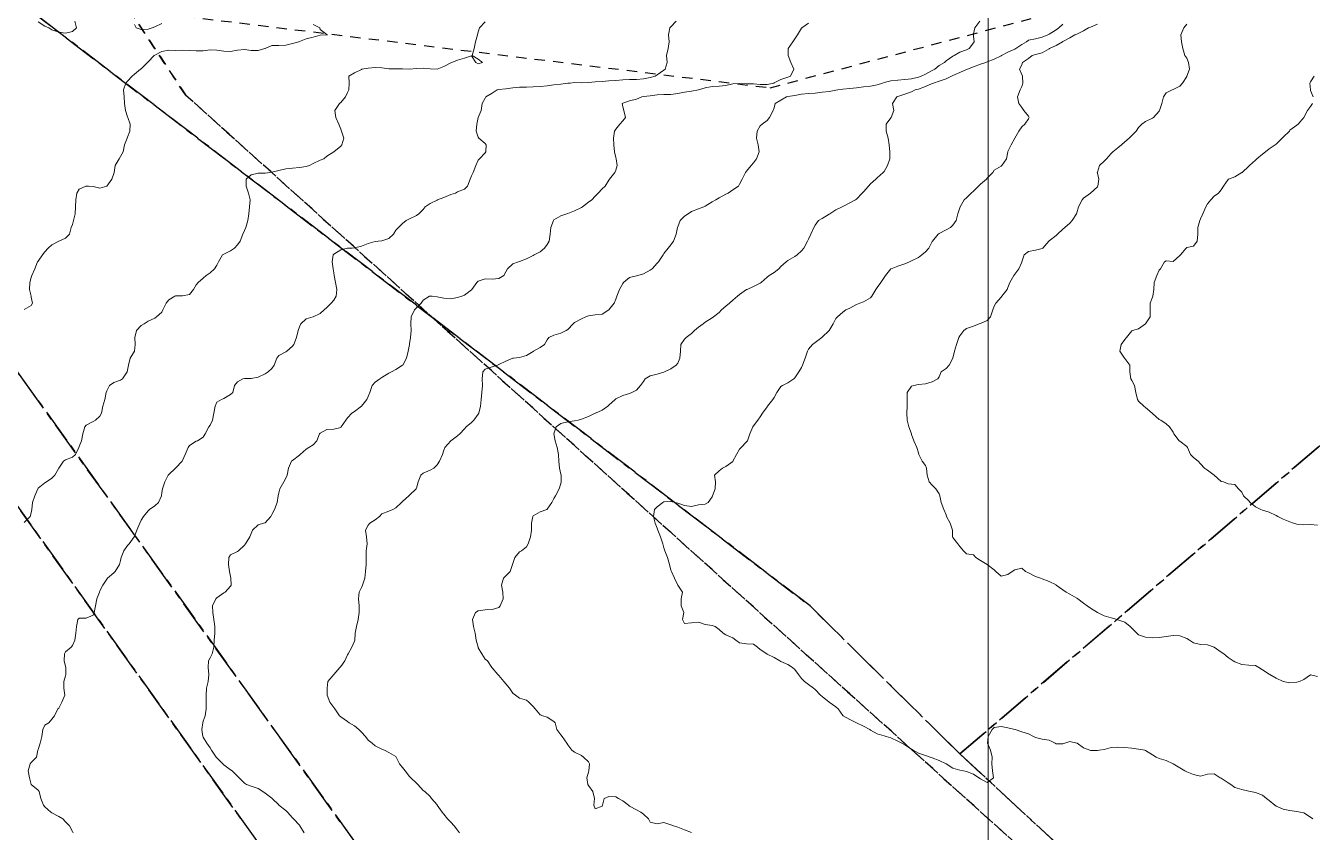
# Model space of a CAD drawing. Header units: centimetres. Extents: x 0 to 642158, y -847 to 649707.
# Drawn here: x 616996.9 to 617090.4, y 620100.8 to 620159.4 of the extents above; entities that cross this region are included whole.
import ezdxf

# ---------------------------------------------------------------- set-up
doc = ezdxf.new("R2010")
doc.units = ezdxf.units.CM
doc.header["$MEASUREMENT"] = 0
doc.linetypes.add('CENTERX2', pattern=[4, 2.5, -0.5, 0.5, -0.5])
doc.linetypes.add('JIS_02_0.7', pattern=[1.35, 0.75, -0.6])
for name, color, linetype, lineweight in [('MEV_grille', 254, 'Continuous', 9), ('WAL_parcellaire agricole', 7, 'JIS_02_0.7', 25), ('WAL_topographie 0.5', 253, 'Continuous', 20)]:
    doc.layers.add(name, color=color, linetype=linetype, lineweight=lineweight)
doc.layers.add('SPW_parcellaire cadastral', color=7, linetype='CENTERX2', lineweight=25, true_color=0xff0542)

# ---------------------------------------------------------------- blocks, each defined once
blk = doc.blocks.new('*U112')
at = {"layer": 'MEV_grille', "transparency": 33554687}
blk.add_lwpolyline([(0, 1825.476), (0, -1825.476)], dxfattribs=at)
blk = doc.blocks.new('*U113')
at = {"layer": 'MEV_grille', "color": 0, "linetype": 'ByBlock', "lineweight": -2, "transparency": 16777216}
blk.add_blockref('*U112', (1700, 0), dxfattribs=at)

msp = doc.modelspace()

# ---------------------------------------------------------------- linework, layer by layer
at = {"layer": 'SPW_parcellaire cadastral'}
for points in [[(617146.257, 620375.609), (617171.917, 620342.183), (617234.747, 620260.301), (617106.707, 620158.882), (617115.103, 620149.589), (617064.759, 620106.478), (617053.863, 620117.239), (616968.009, 620182.814), (616937.386, 620218.037), (616956.282, 620268.99), (616938.408, 620293.768), (616934.252, 620317.224), (616964.517, 620340.941), (617015.701, 620270.757), (617035.118, 620286.317), (617053.068, 620300.715), (617070.714, 620314.879), (617111.129, 620347.351), (617146.257, 620375.609)], [(617064.759, 620106.478), (617136.737, 620039.849), (617121.465, 620033.179), (617084.443, 620011.372), (616963.37, 620180.072), (616968.009, 620182.814), (617053.863, 620117.239), (617064.759, 620106.478)], [(617079.454, 620008.282), (616958.502, 620177.199), (616963.37, 620180.072), (617084.443, 620011.372), (617079.454, 620008.282)], [(617079.454, 620008.282), (617057.704, 619995.025), (617037.024, 619981.817), (616913.726, 620151.806), (616958.502, 620177.199), (617079.454, 620008.282)], [(617064.759, 620106.478), (617115.103, 620149.589), (617131.107, 620131.905), (617146.07, 620115.396), (617189.955, 620066.609), (617194.818, 620061.124), (617160.321, 620049.778), (617136.737, 620039.849), (617064.759, 620106.478)]]:
    msp.add_lwpolyline(points, dxfattribs=at)
at = {"layer": 'WAL_parcellaire agricole'}
for points in [[(617260.3, 620061.096), (617237.514, 620062.544), (617224.564, 620063.473), (617209.3, 620064.59), (617202.134, 620064.09), (617191.968, 620060.755), (617187.968, 620060.921), (617172.676, 620054.387), (617135.971, 620039.415), (617008.458, 620154.4), (617004.365, 620160.596), (617050.958, 620154.904), (617075.457, 620161.407)], [(617004.365, 620160.596), (617008.458, 620154.4), (617135.971, 620039.415), (617097.973, 620020.411), (617076.475, 620008.409), (617057.809, 619999.407), (617044.144, 619991.405), (617027.645, 619979.57), (617009.147, 619966.735), (616986.816, 619950.066), (616958.152, 619932.729), (616872.99, 619891.386), (616829.993, 619869.882)]]:
    msp.add_lwpolyline(points, dxfattribs=at)
at = {"layer": 'WAL_topographie 0.5'}
for points in [[(617030.25, 620159.699), (617029.85, 620159.25), (617029.75, 620158.975), (617029.685, 620158.75), (617029.557, 620158.25), (617029.453, 620157.75), (617029.303, 620157.25), (617029.75, 620156.984), (617030.05, 620156.75), (617029.75, 620156.654), (617029.58, 620156.75), (617029.25, 620157.218), (617028.75, 620157.067), (617028.25, 620156.918), (617027.821, 620156.75), (617027.75, 620156.724), (617027.25, 620156.453), (617026.75, 620156.255), (617026.25, 620156.274), (617025.75, 620156.334), (617025.25, 620156.303), (617024.75, 620156.252), (617024.25, 620156.269), (617023.75, 620156.274), (617023.25, 620156.289), (617022.75, 620156.345), (617022.25, 620156.371), (617021.75, 620156.325), (617021.282, 620156.25), (617021.25, 620156.237), (617020.75, 620156), (617020.348, 620155.75), (617020.358, 620155.25), (617020.333, 620154.75), (617020.25, 620154.555), (617020.101, 620154.25), (617019.75, 620153.844), (617019.667, 620153.75), (617019.326, 620153.25), (617019.403, 620152.75), (617019.604, 620152.25), (617019.75, 620151.897), (617019.818, 620151.75), (617019.972, 620151.25), (617019.836, 620150.75), (617019.75, 620150.65), (617019.25, 620150.25), (617019.25, 620150.25), (617018.75, 620149.923), (617018.525, 620149.75), (617018.25, 620149.635), (617017.75, 620149.393), (617017.47, 620149.25), (617017.25, 620149.177), (617016.75, 620149.1), (617016.25, 620149.05), (617015.75, 620149), (617015.25, 620148.902), (617014.75, 620148.769), (617014.6, 620148.75), (617014.25, 620148.696), (617013.75, 620148.702), (617013.25, 620148.58), (617012.875, 620148.25), (617012.873, 620147.75), (617013.036, 620147.25), (617013.162, 620146.75), (617013.122, 620146.25), (617013.083, 620145.75), (617012.995, 620145.25), (617012.843, 620144.75), (617012.75, 620144.539), (617012.64, 620144.25), (617012.44, 620143.75), (617012.25, 620143.486), (617012.038, 620143.25), (617011.75, 620143.055), (617011.25, 620142.806), (617011.162, 620142.75), (617010.856, 620142.25), (617010.75, 620142.012), (617010.583, 620141.75), (617010.25, 620141.453), (617009.982, 620141.25), (617009.75, 620141.064), (617009.383, 620140.75), (617009.25, 620140.576), (617009.047, 620140.25), (617008.75, 620139.883), (617008.25, 620139.779), (617007.75, 620139.768), (617007.7, 620139.75), (617007.25, 620139.477), (617007.058, 620139.25), (617006.826, 620138.75), (617006.75, 620138.604), (617006.364, 620138.25), (617006.25, 620138.167), (617005.75, 620137.944), (617005.47, 620137.75), (617005.25, 620137.619), (617004.913, 620137.25), (617004.776, 620136.75), (617004.818, 620136.25), (617004.75, 620135.75), (617004.75, 620135.75), (617004.457, 620135.25), (617004.329, 620134.75), (617004.25, 620134.386), (617004.222, 620134.25), (617003.885, 620133.75), (617003.75, 620133.659), (617003.25, 620133.481), (617002.944, 620133.25), (617002.75, 620132.87), (617002.71, 620132.75), (617002.594, 620132.25), (617002.468, 620131.75), (617002.37, 620131.25), (617002.25, 620131.033), (617001.923, 620130.75), (617001.75, 620130.654), (617001.25, 620130.375), (617001.144, 620130.25), (617001.01, 620129.75), (617000.899, 620129.25), (617000.75, 620128.838), (617000.717, 620128.75), (617000.461, 620128.25), (617000.25, 620128.043), (616999.75, 620127.854), (616999.599, 620127.75), (616999.25, 620127.25), (616999.25, 620127.25), (616998.971, 620126.75), (616998.75, 620126.516), (616998.364, 620126.25), (616998.25, 620126.176), (616997.75, 620125.795), (616997.724, 620125.75), (616997.508, 620125.25), (616997.353, 620124.75), (616997.3, 620124.25), (616997.25, 620124.017), (616997.167, 620123.75), (616996.75, 620123.296)], [(617017.75, 620159.507), (617018.236, 620159.25), (617018.25, 620159.15), (617018.75, 620158.767), (617018.783, 620158.75), (617018.75, 620158.744), (617018.25, 620158.727), (617017.75, 620158.578), (617017.25, 620158.451), (617016.75, 620158.275), (617016.705, 620158.25), (617016.25, 620158.126), (617015.75, 620158.007), (617015.25, 620157.976), (617014.75, 620157.973), (617014.25, 620157.763), (617014.225, 620157.75), (617013.75, 620157.616), (617013.25, 620157.614), (617012.75, 620157.681), (617012.25, 620157.634), (617011.75, 620157.55), (617011.25, 620157.559), (617010.75, 620157.629), (617010.25, 620157.65), (617009.75, 620157.599), (617009.25, 620157.584), (617008.75, 620157.624), (617008.25, 620157.64), (617007.75, 620157.623), (617007.25, 620157.626), (617006.75, 620157.55), (617006.25, 620157.284), (617006.184, 620157.25), (617005.75, 620156.785), (617005.71, 620156.75), (617005.25, 620156.29), (617005.196, 620156.25), (617004.75, 620155.883), (617004.596, 620155.75), (617004.25, 620155.385), (617004.131, 620155.25), (617003.97, 620154.75), (617004.009, 620154.25), (617004.042, 620153.75), (617004.106, 620153.25), (617004.25, 620152.781), (617004.265, 620152.75), (617004.455, 620152.25), (617004.427, 620151.75), (617004.25, 620151.303), (617004.223, 620151.25), (617004.039, 620150.75), (617003.934, 620150.25), (617003.75, 620149.9), (617003.656, 620149.75), (617003.35, 620149.25), (617003.274, 620148.75), (617003.25, 620148.673), (617003.109, 620148.25), (617002.75, 620147.75), (617002.75, 620147.75), (617002.25, 620147.594), (617001.75, 620147.729), (617001.417, 620147.75), (617001.25, 620147.76), (617001.217, 620147.75), (617000.75, 620147.524), (617000.573, 620147.25), (617000.492, 620146.75), (617000.478, 620146.25), (617000.448, 620145.75), (617000.333, 620145.25), (617000.25, 620144.964), (617000.167, 620144.75), (617000.026, 620144.25), (616999.75, 620143.964), (616999.25, 620143.75), (616999.25, 620143.75), (616998.75, 620143.487), (616998.479, 620143.25), (616998.25, 620142.983), (616998.066, 620142.75), (616997.75, 620142.306), (616997.712, 620142.25), (616997.523, 620141.75), (616997.311, 620141.25), (616997.25, 620141.117), (616997.161, 620140.75), (616997.14, 620140.25), (616997.24, 620139.75), (616997.25, 620139.694), (616997.337, 620139.25), (616997.25, 620139.068), (616996.75, 620138.788)], [(617044.137, 620159.75), (617043.75, 620159.325), (617043.674, 620159.25), (617043.578, 620158.75), (617043.627, 620158.25), (617043.553, 620157.75), (617043.443, 620157.25), (617043.48, 620156.75), (617043.34, 620156.25), (617043.25, 620156.182), (617042.75, 620155.841), (617042.607, 620155.75), (617042.25, 620155.646), (617041.75, 620155.542), (617041.25, 620155.493), (617040.75, 620155.503), (617040.25, 620155.49), (617039.75, 620155.444), (617039.25, 620155.406), (617038.75, 620155.366), (617038.25, 620155.331), (617037.75, 620155.291), (617037.25, 620155.272), (617036.75, 620155.278), (617036.425, 620155.25), (617036.25, 620155.237), (617035.75, 620155.167), (617035.25, 620155.114), (617034.75, 620155.047), (617034.25, 620154.996), (617033.75, 620154.973), (617033.25, 620154.951), (617032.75, 620154.953), (617032.25, 620154.911), (617031.75, 620154.832), (617031.25, 620154.773), (617031.122, 620154.75), (617030.75, 620154.521), (617030.298, 620154.25), (617030.25, 620154.139), (617030.044, 620153.75), (617029.963, 620153.25), (617029.75, 620152.75), (617029.75, 620152.75), (617029.635, 620152.25), (617029.601, 620151.75), (617029.75, 620151.303), (617029.792, 620151.25), (617030.25, 620150.857), (617030.32, 620150.75), (617030.299, 620150.25), (617030.25, 620150.173), (617029.827, 620149.75), (617029.75, 620149.645), (617029.563, 620149.25), (617029.368, 620148.75), (617029.25, 620148.5), (617029.155, 620148.25), (617028.962, 620147.75), (617028.75, 620147.526), (617028.25, 620147.333), (617028.083, 620147.25), (617027.75, 620147.146), (617027.25, 620146.917), (617026.797, 620146.75), (617026.75, 620146.729), (617026.25, 620146.489), (617025.894, 620146.25), (617025.75, 620146.064), (617025.426, 620145.75), (617025.25, 620145.625), (617024.75, 620145.367), (617024.5, 620145.25), (617024.25, 620145.03), (617023.958, 620144.75), (617023.75, 620144.55), (617023.587, 620144.25), (617023.25, 620143.94), (617022.75, 620143.786), (617022.472, 620143.75), (617022.25, 620143.719), (617021.75, 620143.58), (617021.25, 620143.38), (617020.75, 620143.259), (617020.583, 620143.25), (617020.25, 620143.236), (617019.75, 620143.114), (617019.25, 620142.801), (617019.208, 620142.75), (617019.138, 620142.25), (617019.213, 620141.75), (617019.25, 620141.45), (617019.279, 620141.25), (617019.369, 620140.75), (617019.471, 620140.25), (617019.422, 620139.75), (617019.25, 620139.475), (617019.063, 620139.25), (617018.75, 620138.938), (617018.545, 620138.75), (617018.25, 620138.485), (617017.75, 620138.25), (617017.75, 620138.25), (617017.25, 620138.098), (617016.844, 620137.75), (617016.75, 620137.536), (617016.652, 620137.25), (617016.544, 620136.75), (617016.346, 620136.25), (617016.25, 620136.125), (617015.828, 620135.75), (617015.75, 620135.709), (617015.25, 620135.43), (617015.1, 620135.25), (617014.912, 620134.75), (617014.75, 620134.505), (617014.483, 620134.25), (617014.25, 620134.106), (617013.75, 620133.871), (617013.25, 620133.78), (617012.75, 620133.779), (617012.645, 620133.75), (617012.25, 620133.536), (617012.042, 620133.25), (617011.912, 620132.75), (617011.75, 620132.595), (617011.25, 620132.314), (617011.091, 620132.25), (617010.75, 620132.042), (617010.615, 620131.75), (617010.525, 620131.25), (617010.42, 620130.75), (617010.25, 620130.375), (617010.173, 620130.25), (617009.897, 620129.75), (617009.75, 620129.5), (617009.333, 620129.25), (617009.25, 620129.219), (617008.75, 620128.9), (617008.653, 620128.75), (617008.437, 620128.25), (617008.25, 620127.806), (617008.217, 620127.75), (617007.75, 620127.262), (617007.736, 620127.25), (617007.25, 620126.8), (617007.212, 620126.75), (617006.966, 620126.25), (617006.798, 620125.75), (617006.75, 620125.472), (617006.718, 620125.25), (617006.505, 620124.75), (617006.25, 620124.51), (617005.841, 620124.25), (617005.75, 620124.153), (617005.421, 620123.75), (617005.25, 620123.467), (617005.148, 620123.25), (617004.925, 620122.75), (617004.75, 620122.273), (617004.74, 620122.25), (617004.362, 620121.75), (617004.25, 620121.628), (617003.986, 620121.25), (617003.803, 620120.75), (617003.75, 620120.55), (617003.662, 620120.25), (617003.357, 620119.75), (617003.25, 620119.632), (617002.811, 620119.25), (617002.75, 620119.179), (617002.457, 620118.75), (617002.25, 620118.325), (617002.22, 620118.25), (617002.026, 620117.75), (617001.923, 620117.25), (617001.833, 620116.75), (617001.75, 620116.563), (617001.25, 620116.35), (617000.75, 620116.35), (617000.653, 620116.25), (617000.546, 620115.75), (617000.504, 620115.25), (617000.422, 620114.75), (617000.25, 620114.35), (617000.161, 620114.25), (616999.75, 620113.901), (616999.664, 620113.75), (616999.658, 620113.25), (616999.75, 620112.827), (616999.771, 620112.75), (616999.773, 620112.25), (616999.75, 620112.159), (616999.632, 620111.75), (616999.634, 620111.25), (616999.706, 620110.75), (616999.488, 620110.25), (616999.25, 620109.796), (616999.179, 620109.75), (616998.95, 620109.25), (616998.75, 620109), (616998.527, 620108.75), (616998.25, 620108.572), (616998.089, 620108.25), (616998.023, 620107.75), (616997.911, 620107.25), (616997.75, 620106.796), (616997.725, 620106.75), (616997.65, 620106.25), (616997.25, 620105.85), (616997.182, 620105.75), (616997.044, 620105.25), (616997.139, 620104.75), (616997.25, 620104.25), (616997.25, 620104.25), (616997.75, 620103.843), (616997.826, 620103.75), (616997.96, 620103.25), (616998.141, 620102.75), (616998.25, 620102.629), (616998.69, 620102.25), (616998.75, 620102.208), (616999.25, 620101.934), (616999.542, 620101.75), (616999.75, 620101.542), (617000.042, 620101.25), (617000.25, 620100.833), (617000.303, 620100.75)], [(617000.424, 620159.75), (617000.548, 620159.25), (617000.25, 620158.996), (616999.75, 620158.868), (616999.25, 620158.95), (616998.75, 620159.125), (616998.523, 620159.25), (616998.25, 620159.389), (616997.75, 620159.691)], [(617006.041, 620159.25), (617005.75, 620159.171), (617005.25, 620159.136), (617004.877, 620159.25), (617004.75, 620159.5)], [(617006.75, 620159.578), (617006.25, 620159.328), (617006.041, 620159.25)], [(617053.75, 620159.602), (617053.271, 620159.25), (617053.25, 620159.225), (617052.962, 620158.75), (617052.75, 620158.47), (617052.607, 620158.25), (617052.284, 620157.75), (617052.266, 620157.25), (617052.464, 620156.75), (617052.687, 620156.25), (617052.451, 620155.75), (617052.25, 620155.685), (617051.75, 620155.516), (617051.25, 620155.259), (617051.229, 620155.25), (617050.75, 620155.14), (617050.25, 620155.15), (617049.75, 620155.187), (617049.25, 620155.202), (617048.75, 620155.225), (617048.25, 620155.187), (617047.75, 620155.08), (617047.25, 620155.011), (617046.75, 620154.998), (617046.25, 620154.905), (617045.755, 620154.75), (617045.75, 620154.748), (617045.25, 620154.66), (617044.75, 620154.59), (617044.25, 620154.484), (617043.75, 620154.424), (617043.25, 620154.423), (617042.75, 620154.392), (617042.25, 620154.324), (617041.75, 620154.264), (617041.647, 620154.25), (617041.25, 620154.075), (617040.75, 620153.962), (617040.25, 620153.775), (617040.214, 620153.75), (617040.25, 620153.528), (617040.328, 620153.25), (617040.444, 620152.75), (617040.25, 620152.493), (617040.036, 620152.25), (617039.75, 620151.886), (617039.66, 620151.75), (617039.571, 620151.25), (617039.598, 620150.75), (617039.65, 620150.25), (617039.75, 620149.827), (617039.772, 620149.75), (617039.848, 620149.25), (617039.75, 620148.906), (617039.686, 620148.75), (617039.298, 620148.25), (617039.25, 620148.182), (617038.97, 620147.75), (617038.75, 620147.547), (617038.461, 620147.25), (617038.25, 620147.015), (617038, 620146.75), (617037.75, 620146.583), (617037.321, 620146.25), (617037.25, 620146.209), (617036.75, 620145.956), (617036.25, 620145.768), (617036.185, 620145.75), (617035.75, 620145.591), (617035.25, 620145.295), (617035.209, 620145.25), (617035.021, 620144.75), (617034.973, 620144.25), (617034.896, 620143.75), (617034.75, 620143.507), (617034.57, 620143.25), (617034.25, 620142.988), (617033.811, 620142.75), (617033.75, 620142.721), (617033.25, 620142.477), (617032.75, 620142.272), (617032.667, 620142.25), (617032.25, 620142.103), (617031.875, 620141.75), (617031.75, 620141.519), (617031.601, 620141.25), (617031.25, 620141.038), (617030.75, 620140.988), (617030.25, 620141.017), (617029.75, 620140.854), (617029.652, 620140.75), (617029.281, 620140.25), (617029.25, 620140.214), (617028.75, 620139.821), (617028.554, 620139.75), (617028.25, 620139.661), (617027.75, 620139.564), (617027.25, 620139.604), (617026.75, 620139.717), (617026.393, 620139.75), (617026.25, 620139.761), (617026.208, 620139.75), (617025.75, 620139.453), (617025.6, 620139.25), (617025.25, 620138.9), (617025.121, 620138.75), (617024.868, 620138.25), (617024.842, 620137.75), (617024.877, 620137.25), (617024.827, 620136.75), (617024.75, 620136.292), (617024.742, 620136.25), (617024.665, 620135.75), (617024.53, 620135.25), (617024.261, 620134.75), (617024.25, 620134.74), (617023.75, 620134.417), (617023.433, 620134.25), (617023.25, 620134.158), (617022.75, 620133.846), (617022.593, 620133.75), (617022.25, 620133.505), (617022.048, 620133.25), (617021.873, 620132.75), (617021.75, 620132.467), (617021.653, 620132.25), (617021.25, 620131.75), (617021.25, 620131.75), (617020.75, 620131.377), (617020.568, 620131.25), (617020.25, 620130.909), (617020.13, 620130.75), (617019.791, 620130.25), (617019.75, 620130.215), (617019.25, 620130.077), (617018.75, 620130.067), (617018.25, 620129.794), (617018.219, 620129.75), (617018.016, 620129.25), (617017.75, 620128.952), (617017.439, 620128.75), (617017.25, 620128.631), (617016.8, 620128.25), (617016.75, 620128.205), (617016.25, 620127.815), (617016.179, 620127.75), (617015.947, 620127.25), (617015.857, 620126.75), (617015.75, 620126.518), (617015.606, 620126.25), (617015.328, 620125.75), (617015.25, 620125.464), (617015.198, 620125.25), (617015.123, 620124.75), (617014.948, 620124.25), (617014.75, 620123.891), (617014.663, 620123.75), (617014.25, 620123.283), (617014.15, 620123.25), (617013.75, 620123.132), (617013.344, 620122.75), (617013.25, 620122.513), (617013.152, 620122.25), (617012.819, 620121.75), (617012.75, 620121.658), (617012.331, 620121.25), (617012.25, 620121.195), (617011.75, 620120.944), (617011.616, 620120.75), (617011.583, 620120.25), (617011.665, 620119.75), (617011.75, 620119.375), (617011.774, 620119.25), (617011.778, 620118.75), (617011.75, 620118.685), (617011.35, 620118.25), (617011.25, 620118.181), (617010.75, 620117.824), (617010.681, 620117.75), (617010.432, 620117.25), (617010.45, 620116.75), (617010.537, 620116.25), (617010.597, 620115.75), (617010.597, 620115.25), (617010.554, 620114.75), (617010.517, 620114.25), (617010.397, 620113.75), (617010.25, 620113.472), (617010.142, 620113.25), (617010.106, 620112.75), (617010.161, 620112.25), (617010.113, 620111.75), (617010.007, 620111.25), (617009.969, 620110.75), (617009.974, 620110.25), (617009.982, 620109.75), (617009.896, 620109.25), (617009.75, 620108.861), (617009.718, 620108.75), (617009.667, 620108.25), (617009.722, 620107.75), (617009.75, 620107.694), (617010.008, 620107.25), (617010.25, 620106.924), (617010.358, 620106.75), (617010.689, 620106.25), (617010.75, 620106.186), (617011.175, 620105.75), (617011.25, 620105.682), (617011.75, 620105.328), (617011.85, 620105.25), (617012.25, 620104.865), (617012.361, 620104.75), (617012.75, 620104.346), (617012.906, 620104.25), (617013.25, 620104.125), (617013.75, 620103.974), (617014.09, 620103.75), (617014.25, 620103.621), (617014.75, 620103.266), (617014.77, 620103.25), (617015.25, 620102.77), (617015.265, 620102.75), (617015.75, 620102.369), (617015.882, 620102.25), (617016.25, 620101.826), (617016.319, 620101.75), (617016.75, 620101.294), (617016.791, 620101.25), (617017.102, 620100.75)], [(617066.203, 620159.75), (617065.835, 620159.25), (617065.75, 620158.813), (617065.739, 620158.75), (617065.75, 620158.667), (617065.787, 620158.25), (617065.75, 620158.177), (617065.422, 620157.75), (617065.25, 620157.67), (617064.75, 620157.483), (617064.332, 620157.25), (617064.25, 620157.206), (617063.75, 620156.851), (617063.641, 620156.75), (617063.25, 620156.526), (617062.925, 620156.25), (617062.75, 620156.162), (617062.25, 620155.903), (617061.943, 620155.75), (617061.75, 620155.682), (617061.25, 620155.561), (617060.75, 620155.508), (617060.25, 620155.463), (617059.75, 620155.41), (617059.25, 620155.298), (617059.142, 620155.25), (617058.75, 620155.119), (617058.25, 620155.022), (617057.75, 620154.978), (617057.25, 620154.907), (617056.75, 620154.845), (617056.25, 620154.804), (617055.886, 620154.75), (617055.75, 620154.727), (617055.25, 620154.639), (617054.75, 620154.573), (617054.25, 620154.519), (617053.75, 620154.487), (617053.25, 620154.436), (617052.75, 620154.351), (617052.25, 620154.266), (617052.159, 620154.25), (617051.75, 620154.013), (617051.342, 620153.75), (617051.25, 620153.45), (617051.179, 620153.25), (617050.929, 620152.75), (617050.75, 620152.536), (617050.38, 620152.25), (617050.25, 620152.133), (617050.029, 620151.75), (617049.967, 620151.25), (617050.087, 620150.75), (617050.161, 620150.25), (617049.972, 620149.75), (617049.75, 620149.437), (617049.592, 620149.25), (617049.25, 620148.831), (617049.184, 620148.75), (617048.938, 620148.25), (617048.75, 620147.897), (617048.667, 620147.75), (617048.25, 620147.484), (617047.917, 620147.25), (617047.75, 620147.168), (617047.25, 620146.894), (617047.006, 620146.75), (617046.75, 620146.613), (617046.25, 620146.294), (617046.135, 620146.25), (617045.75, 620146.094), (617045.25, 620145.898), (617045.011, 620145.75), (617044.75, 620145.561), (617044.428, 620145.25), (617044.25, 620144.794), (617044.23, 620144.75), (617044.146, 620144.25), (617043.948, 620143.75), (617043.75, 620143.476), (617043.556, 620143.25), (617043.25, 620142.857), (617043.193, 620142.75), (617042.846, 620142.25), (617042.75, 620142.162), (617042.382, 620141.75), (617042.25, 620141.641), (617041.75, 620141.38), (617041.341, 620141.25), (617041.25, 620141.223), (617040.75, 620141.101), (617040.309, 620140.75), (617040.25, 620140.676), (617040.017, 620140.25), (617039.83, 620139.75), (617039.75, 620139.533), (617039.617, 620139.25), (617039.25, 620138.77), (617039.228, 620138.75), (617038.75, 620138.443), (617038.25, 620138.401), (617037.75, 620138.318), (617037.568, 620138.25), (617037.25, 620138.096), (617036.75, 620137.842), (617036.64, 620137.75), (617036.25, 620137.329), (617036.146, 620137.25), (617035.75, 620137.07), (617035.25, 620136.93), (617034.879, 620136.75), (617034.75, 620136.576), (617034.553, 620136.25), (617034.25, 620136.033), (617033.766, 620135.75), (617033.75, 620135.742), (617033.25, 620135.434), (617032.75, 620135.294), (617032.321, 620135.25), (617032.25, 620135.242), (617031.75, 620135.033), (617031.25, 620134.784), (617031.157, 620134.75), (617030.75, 620134.611), (617030.25, 620134.452), (617030.078, 620134.25), (617030.029, 620133.75), (617030.05, 620133.25), (617030.014, 620132.75), (617029.963, 620132.25), (617029.922, 620131.75), (617029.789, 620131.25), (617029.75, 620131.178), (617029.431, 620130.75), (617029.25, 620130.573), (617028.863, 620130.25), (617028.75, 620130.121), (617028.417, 620129.75), (617028.25, 620129.599), (617027.75, 620129.25), (617027.75, 620129.25), (617027.32, 620128.75), (617027.25, 620128.562), (617027.15, 620128.25), (617026.93, 620127.75), (617026.75, 620127.5), (617026.513, 620127.25), (617026.25, 620127.099), (617025.75, 620126.894), (617025.577, 620126.75), (617025.373, 620126.25), (617025.25, 620125.806), (617025.228, 620125.75), (617024.75, 620125.301), (617024.694, 620125.25), (617024.25, 620124.833), (617024.172, 620124.75), (617023.75, 620124.359), (617023.528, 620124.25), (617023.25, 620124.135), (617022.75, 620123.928), (617022.58, 620123.75), (617022.25, 620123.492), (617021.858, 620123.25), (617021.75, 620123.117), (617021.56, 620122.75), (617021.631, 620122.25), (617021.68, 620121.75), (617021.606, 620121.25), (617021.599, 620120.75), (617021.599, 620120.25), (617021.559, 620119.75), (617021.5, 620119.25), (617021.333, 620118.75), (617021.25, 620118.573), (617021.088, 620118.25), (617021.054, 620117.75), (617021.093, 620117.25), (617021.086, 620116.75), (617021.008, 620116.25), (617020.892, 620115.75), (617020.811, 620115.25), (617020.778, 620114.75), (617020.75, 620114.667), (617020.571, 620114.25), (617020.282, 620113.75), (617020.25, 620113.691), (617020.058, 620113.25), (617019.75, 620112.836), (617019.68, 620112.75), (617019.25, 620112.25), (617019.25, 620112.25), (617018.821, 620111.75), (617018.761, 620111.25), (617018.769, 620110.75), (617018.959, 620110.25), (617019.25, 620109.85), (617019.327, 620109.75), (617019.662, 620109.25), (617019.75, 620109.165), (617020.25, 620108.843), (617020.375, 620108.75), (617020.75, 620108.516), (617021.071, 620108.25), (617021.25, 620108.052), (617021.546, 620107.75), (617021.75, 620107.48), (617022.033, 620107.25), (617022.25, 620107.079), (617022.75, 620106.826), (617022.929, 620106.75), (617023.25, 620106.577), (617023.75, 620106.288), (617023.777, 620106.25), (617024.026, 620105.75), (617024.25, 620105.5), (617024.426, 620105.25), (617024.75, 620104.836), (617024.843, 620104.75), (617025.25, 620104.357), (617025.357, 620104.25), (617025.75, 620103.827), (617025.868, 620103.75), (617026.25, 620103.389), (617026.359, 620103.25), (617026.75, 620102.776), (617026.764, 620102.75), (617027.122, 620102.25), (617027.25, 620102.099), (617027.524, 620101.75), (617027.75, 620101.512), (617028, 620101.25), (617028.25, 620100.941), (617028.385, 620100.75)], [(617072.25, 620159.528), (617071.946, 620159.25), (617071.75, 620159.122), (617071.25, 620158.805), (617071.156, 620158.75), (617070.75, 620158.587), (617070.25, 620158.465), (617069.75, 620158.356), (617069.605, 620158.25), (617069.25, 620158.046), (617068.836, 620157.75), (617068.75, 620157.701), (617068.25, 620157.502), (617067.775, 620157.25), (617067.75, 620157.236), (617067.25, 620156.977), (617066.75, 620156.79), (617066.646, 620156.75), (617066.25, 620156.614), (617065.75, 620156.415), (617065.32, 620156.25), (617065.25, 620156.22), (617064.75, 620156.026), (617064.25, 620155.795), (617064.147, 620155.75), (617063.75, 620155.553), (617063.25, 620155.375), (617062.841, 620155.25), (617062.75, 620155.207), (617062.25, 620154.993), (617061.75, 620154.809), (617061.507, 620154.75), (617061.25, 620154.601), (617060.75, 620154.43), (617060.25, 620154.27), (617060.18, 620154.25), (617059.85, 620153.75), (617059.966, 620153.25), (617059.767, 620152.75), (617059.75, 620152.727), (617059.411, 620152.25), (617059.388, 620151.75), (617059.553, 620151.25), (617059.616, 620150.75), (617059.675, 620150.25), (617059.659, 620149.75), (617059.5, 620149.25), (617059.25, 620148.824), (617059.186, 620148.75), (617058.75, 620148.345), (617058.636, 620148.25), (617058.25, 620147.921), (617058.113, 620147.75), (617057.75, 620147.348), (617057.662, 620147.25), (617057.25, 620146.813), (617057.18, 620146.75), (617056.75, 620146.537), (617056.25, 620146.281), (617056.197, 620146.25), (617055.75, 620146.024), (617055.303, 620145.75), (617055.25, 620145.711), (617054.75, 620145.412), (617054.489, 620145.25), (617054.25, 620144.926), (617054.132, 620144.75), (617053.927, 620144.25), (617053.75, 620143.904), (617053.681, 620143.75), (617053.409, 620143.25), (617053.25, 620143.05), (617052.924, 620142.75), (617052.75, 620142.636), (617052.25, 620142.344), (617052.137, 620142.25), (617051.75, 620141.903), (617051.592, 620141.75), (617051.25, 620141.475), (617050.902, 620141.25), (617050.75, 620141.127), (617050.302, 620140.75), (617050.25, 620140.711), (617049.75, 620140.456), (617049.295, 620140.25), (617049.25, 620140.228), (617048.75, 620139.875), (617048.583, 620139.75), (617048.25, 620139.462), (617048.011, 620139.25), (617047.75, 620139.036), (617047.436, 620138.75), (617047.25, 620138.577), (617046.841, 620138.25), (617046.75, 620138.179), (617046.25, 620137.856), (617046.088, 620137.75), (617045.75, 620137.51), (617045.472, 620137.25), (617045.25, 620137.042), (617044.872, 620136.75), (617044.75, 620136.628), (617044.47, 620136.25), (617044.45, 620135.75), (617044.397, 620135.25), (617044.25, 620134.893), (617044.145, 620134.75), (617043.75, 620134.477), (617043.287, 620134.25), (617043.25, 620134.234), (617042.75, 620134.076), (617042.25, 620133.973), (617041.887, 620133.75), (617041.75, 620133.554), (617041.552, 620133.25), (617041.25, 620132.933), (617040.924, 620132.75), (617040.75, 620132.676), (617040.25, 620132.529), (617039.75, 620132.289), (617039.7, 620132.25), (617039.25, 620131.821), (617039.162, 620131.75), (617038.75, 620131.475), (617038.271, 620131.25), (617038.25, 620131.24), (617037.75, 620131.005), (617037.25, 620130.811), (617037, 620130.75), (617036.75, 620130.7), (617036.25, 620130.63), (617035.75, 620130.487), (617035.4, 620130.25), (617035.25, 620129.75), (617035.336, 620129.25), (617035.494, 620128.75), (617035.59, 620128.25), (617035.601, 620127.75), (617035.658, 620127.25), (617035.75, 620126.813), (617035.764, 620126.75), (617035.775, 620126.25), (617035.75, 620126.143), (617035.642, 620125.75), (617035.372, 620125.25), (617035.25, 620125.038), (617035.094, 620124.75), (617034.75, 620124.265), (617034.722, 620124.25), (617034.25, 620124.073), (617033.75, 620123.779), (617033.727, 620123.75), (617033.63, 620123.25), (617033.614, 620122.75), (617033.554, 620122.25), (617033.371, 620121.75), (617033.25, 620121.544), (617032.893, 620121.25), (617032.75, 620121.173), (617032.406, 620120.75), (617032.25, 620120.333), (617032.233, 620120.25), (617032.065, 620119.75), (617031.75, 620119.435), (617031.573, 620119.25), (617031.45, 620118.75), (617031.537, 620118.25), (617031.562, 620117.75), (617031.333, 620117.25), (617031.25, 620117.117), (617030.75, 620116.97), (617030.25, 620116.948), (617029.75, 620116.878), (617029.543, 620116.75), (617029.328, 620116.25), (617029.399, 620115.75), (617029.52, 620115.25), (617029.606, 620114.75), (617029.731, 620114.25), (617029.75, 620114.197), (617030, 620113.75), (617030.25, 620113.364), (617030.417, 620113.25), (617030.726, 620112.75), (617030.75, 620112.726), (617031.165, 620112.25), (617031.25, 620112.18), (617031.61, 620111.75), (617031.75, 620111.567), (617032.016, 620111.25), (617032.25, 620110.896), (617032.444, 620110.75), (617032.75, 620110.534), (617033.25, 620110.385), (617033.435, 620110.25), (617033.75, 620109.923), (617033.886, 620109.75), (617034.25, 620109.321), (617034.432, 620109.25), (617034.75, 620109.144), (617035.25, 620108.833), (617035.328, 620108.75), (617035.458, 620108.25), (617035.75, 620107.861), (617035.841, 620107.75), (617036.176, 620107.25), (617036.25, 620107.145), (617036.562, 620106.75), (617036.75, 620106.605), (617037.25, 620106.354), (617037.406, 620106.25), (617037.75, 620105.895), (617037.844, 620105.75), (617037.794, 620105.25), (617037.75, 620105.15), (617037.647, 620104.75), (617037.714, 620104.25), (617037.75, 620104.173), (617038.073, 620103.75), (617038.202, 620103.25), (617038.141, 620102.75), (617038.25, 620102.5), (617038.75, 620102.678), (617038.769, 620102.75), (617038.904, 620103.25), (617039.25, 620103.395), (617039.75, 620103.353), (617039.94, 620103.25), (617040.25, 620103.074), (617040.664, 620102.75), (617040.75, 620102.686), (617041.25, 620102.424), (617041.563, 620102.25), (617041.75, 620102.1), (617042.125, 620101.75), (617042.25, 620101.531), (617042.75, 620101.402), (617043.25, 620101.5), (617043.75, 620101.315), (617043.95, 620101.25), (617044.25, 620101.154), (617044.75, 620100.973), (617045.25, 620100.764)], [(617074.75, 620159.517), (617074.25, 620159.313), (617074.117, 620159.25), (617073.75, 620159.049), (617073.25, 620158.812), (617073.115, 620158.75), (617072.75, 620158.534), (617072.25, 620158.264), (617072.224, 620158.25), (617071.75, 620157.965), (617071.261, 620157.75), (617071.25, 620157.741), (617070.75, 620157.447), (617070.25, 620157.321), (617070.019, 620157.25), (617069.75, 620157.035), (617069.305, 620156.75), (617069.25, 620156.576), (617069.087, 620156.25), (617069.25, 620155.875), (617069.298, 620155.75), (617069.336, 620155.25), (617069.25, 620154.987), (617069.14, 620154.75), (617068.935, 620154.25), (617069.044, 620153.75), (617069.25, 620153.481), (617069.408, 620153.25), (617069.75, 620152.844), (617069.79, 620152.75), (617069.75, 620152.656), (617069.479, 620152.25), (617069.25, 620152.073), (617069.05, 620151.75), (617068.761, 620151.25), (617068.75, 620151.232), (617068.485, 620150.75), (617068.25, 620150.27), (617068.242, 620150.25), (617068.134, 620149.75), (617067.8, 620149.25), (617067.75, 620149.214), (617067.25, 620148.904), (617067.143, 620148.75), (617066.75, 620148.335), (617066.683, 620148.25), (617066.25, 620147.887), (617066.121, 620147.75), (617065.75, 620147.392), (617065.576, 620147.25), (617065.25, 620146.914), (617065.058, 620146.75), (617064.769, 620146.25), (617064.75, 620146.183), (617064.609, 620145.75), (617064.494, 620145.25), (617064.25, 620144.926), (617064.068, 620144.75), (617063.75, 620144.575), (617063.25, 620144.31), (617063.172, 620144.25), (617062.759, 620143.75), (617062.75, 620143.734), (617062.5, 620143.25), (617062.25, 620142.987), (617061.99, 620142.75), (617061.75, 620142.574), (617061.25, 620142.314), (617061.094, 620142.25), (617060.75, 620142.103), (617060.25, 620141.924), (617059.769, 620141.75), (617059.75, 620141.739), (617059.352, 620141.25), (617059.25, 620141.112), (617059.023, 620140.75), (617058.75, 620140.393), (617058.651, 620140.25), (617058.346, 620139.75), (617058.25, 620139.644), (617057.75, 620139.35), (617057.479, 620139.25), (617057.25, 620139.158), (617056.75, 620138.884), (617056.472, 620138.75), (617056.25, 620138.588), (617055.859, 620138.25), (617055.75, 620138.12), (617055.546, 620137.75), (617055.25, 620137.25), (617055.25, 620137.25), (617054.75, 620136.783), (617054.713, 620136.75), (617054.25, 620136.398), (617054.055, 620136.25), (617053.75, 620135.903), (617053.673, 620135.75), (617053.521, 620135.25), (617053.323, 620134.75), (617053.25, 620134.57), (617053.045, 620134.25), (617052.75, 620133.808), (617052.687, 620133.75), (617052.25, 620133.458), (617051.855, 620133.25), (617051.75, 620133.193), (617051.446, 620132.75), (617051.25, 620132.393), (617051.163, 620132.25), (617050.782, 620131.75), (617050.75, 620131.709), (617050.403, 620131.25), (617050.25, 620130.991), (617050.066, 620130.75), (617049.75, 620130.321), (617049.7, 620130.25), (617049.5, 620129.75), (617049.317, 620129.25), (617049.25, 620129.163), (617048.87, 620128.75), (617048.75, 620128.635), (617048.512, 620128.25), (617048.262, 620127.75), (617048.25, 620127.737), (617047.75, 620127.372), (617047.5, 620127.25), (617047.25, 620127.05), (617046.924, 620126.75), (617046.985, 620126.25), (617046.968, 620125.75), (617046.774, 620125.25), (617046.75, 620125.173), (617046.46, 620124.75), (617046.25, 620124.629), (617045.75, 620124.583), (617045.25, 620124.459), (617044.75, 620124.545), (617044.25, 620124.707), (617044.058, 620124.75), (617043.75, 620124.832), (617043.25, 620124.8), (617043.154, 620124.75), (617042.75, 620124.45), (617042.556, 620124.25), (617042.483, 620123.75), (617042.61, 620123.25), (617042.75, 620122.882), (617042.796, 620122.75), (617043.006, 620122.25), (617043.165, 620121.75), (617043.25, 620121.45), (617043.313, 620121.25), (617043.51, 620120.75), (617043.652, 620120.25), (617043.75, 620119.841), (617043.785, 620119.75), (617044.023, 620119.25), (617044.25, 620118.75), (617044.25, 620118.75), (617044.583, 620118.25), (617044.5, 620117.75), (617044.5, 620117.25), (617044.683, 620116.75), (617044.589, 620116.25), (617044.75, 620115.95), (617045.25, 620116), (617045.75, 620116.054), (617046.25, 620115.883), (617046.75, 620115.824), (617046.958, 620115.75), (617047.25, 620115.531), (617047.55, 620115.25), (617047.75, 620115.143), (617048.25, 620114.909), (617048.467, 620114.75), (617048.75, 620114.561), (617049.25, 620114.49), (617049.75, 620114.456), (617050.042, 620114.25), (617050.25, 620114.067), (617050.731, 620113.75), (617050.75, 620113.738), (617051.25, 620113.487), (617051.659, 620113.25), (617051.75, 620113.203), (617052.25, 620112.972), (617052.595, 620112.75), (617052.75, 620112.609), (617053.03, 620112.25), (617053.25, 620111.969), (617053.469, 620111.75), (617053.75, 620111.531), (617054.121, 620111.25), (617054.25, 620111.159), (617054.625, 620110.75), (617054.75, 620110.648), (617055.25, 620110.25), (617055.25, 620110.25), (617055.75, 620109.892), (617055.911, 620109.75), (617056.25, 620109.274), (617056.278, 620109.25), (617056.75, 620108.971), (617057.232, 620108.75), (617057.25, 620108.742), (617057.75, 620108.492), (617058.203, 620108.25), (617058.25, 620108.218), (617058.75, 620107.94), (617059.25, 620107.801), (617059.4, 620107.75), (617059.75, 620107.639), (617060.25, 620107.395), (617060.54, 620107.25), (617060.75, 620107.136), (617061.25, 620106.814), (617061.353, 620106.75), (617061.75, 620106.546), (617062.25, 620106.369), (617062.602, 620106.25), (617062.75, 620106.189), (617063.25, 620106.004), (617063.75, 620105.757), (617063.763, 620105.75), (617064.25, 620105.444), (617064.75, 620105.31), (617065.016, 620105.25), (617065.25, 620105.196), (617065.75, 620105.006), (617066.143, 620104.75), (617066.25, 620104.671), (617066.75, 620104.406), (617067.208, 620104.75), (617067.135, 620105.25), (617067.076, 620105.75), (617067.093, 620106.25), (617066.986, 620106.75), (617066.768, 620107.25), (617066.808, 620107.75), (617067.095, 620108.25), (617067.25, 620108.411), (617067.75, 620108.466), (617068.25, 620108.381), (617068.75, 620108.26), (617068.778, 620108.25), (617069.25, 620108.077), (617069.75, 620107.929), (617070.115, 620107.75), (617070.25, 620107.679), (617070.75, 620107.554), (617071.25, 620107.468), (617071.675, 620107.25), (617071.75, 620107.218), (617072.25, 620107.22), (617072.375, 620107.25), (617072.75, 620107.381), (617073.25, 620107.269), (617073.276, 620107.25), (617073.75, 620106.917), (617074.2, 620106.75), (617074.25, 620106.736), (617074.75, 620106.735), (617074.875, 620106.75), (617075.25, 620106.806), (617075.75, 620106.942), (617076.25, 620106.981), (617076.75, 620106.94), (617077.25, 620106.891), (617077.75, 620106.833), (617078.204, 620106.75), (617078.25, 620106.738), (617078.75, 620106.409), (617079.019, 620106.25), (617079.25, 620106.143), (617079.75, 620105.991), (617080.25, 620105.759), (617080.267, 620105.75), (617080.75, 620105.476), (617081.103, 620105.25), (617081.25, 620105.175), (617081.75, 620104.987), (617082.25, 620104.869), (617082.75, 620105.009), (617083.25, 620105.024), (617083.675, 620104.75), (617083.75, 620104.707), (617084.25, 620104.375), (617084.461, 620104.25), (617084.75, 620104.038), (617085.25, 620103.884), (617085.75, 620103.774), (617085.893, 620103.75), (617086.25, 620103.682), (617086.75, 620103.488), (617087.036, 620103.25), (617087.25, 620103.09), (617087.65, 620102.75), (617087.75, 620102.677), (617088.25, 620102.46), (617088.75, 620102.363), (617089.25, 620102.291), (617089.5, 620102.25), (617089.75, 620102.186), (617090.25, 620101.893), (617090.402, 620101.75)], [(617081.25, 620159.533), (617081.032, 620159.25), (617080.821, 620158.75), (617080.871, 620158.25), (617080.967, 620157.75), (617081.1, 620157.25), (617081.25, 620157.046), (617081.385, 620156.75), (617081.446, 620156.25), (617081.26, 620155.75), (617081.25, 620155.731), (617080.945, 620155.25), (617080.75, 620155.028), (617080.25, 620154.773), (617080.183, 620154.75), (617079.75, 620154.526), (617079.555, 620154.25), (617079.433, 620153.75), (617079.278, 620153.25), (617079.25, 620153.206), (617078.82, 620152.75), (617078.75, 620152.701), (617078.25, 620152.444), (617077.981, 620152.25), (617077.75, 620152.025), (617077.578, 620151.75), (617077.25, 620151.432), (617077.06, 620151.25), (617076.75, 620150.979), (617076.504, 620150.75), (617076.25, 620150.54), (617075.883, 620150.25), (617075.75, 620150.125), (617075.41, 620149.75), (617075.25, 620149.565), (617074.914, 620149.25), (617074.75, 620148.774), (617074.741, 620148.75), (617074.75, 620148.708), (617074.846, 620148.25), (617074.779, 620147.75), (617074.75, 620147.698), (617074.25, 620147.25), (617074.25, 620147.25), (617073.75, 620146.872), (617073.64, 620146.75), (617073.377, 620146.25), (617073.25, 620145.813), (617073.233, 620145.75), (617072.917, 620145.25), (617072.75, 620145.065), (617072.38, 620144.75), (617072.25, 620144.635), (617071.842, 620144.25), (617071.75, 620144.175), (617071.25, 620143.77), (617071.232, 620143.75), (617070.781, 620143.25), (617070.75, 620143.231), (617070.25, 620143.105), (617069.75, 620143), (617069.426, 620142.75), (617069.263, 620142.25), (617069.25, 620142.221), (617069.038, 620141.75), (617068.75, 620141.355), (617068.667, 620141.25), (617068.378, 620140.75), (617068.25, 620140.38), (617068.183, 620140.25), (617067.804, 620139.75), (617067.75, 620139.689), (617067.368, 620139.25), (617067.25, 620139.036), (617067.141, 620138.75), (617066.98, 620138.25), (617066.75, 620137.983), (617066.25, 620137.779), (617066.167, 620137.75), (617065.75, 620137.576), (617065.25, 620137.398), (617065.033, 620137.25), (617064.75, 620136.881), (617064.692, 620136.75), (617064.52, 620136.25), (617064.358, 620135.75), (617064.25, 620135.25), (617064.25, 620135.25), (617063.968, 620134.75), (617063.75, 620134.507), (617063.39, 620134.25), (617063.25, 620133.9), (617063.156, 620133.75), (617062.75, 620133.526), (617062.25, 620133.391), (617061.75, 620133.333), (617061.417, 620133.25), (617061.25, 620133.202), (617060.924, 620132.75), (617060.936, 620132.25), (617060.936, 620131.75), (617060.897, 620131.25), (617060.917, 620130.75), (617061.039, 620130.25), (617061.231, 620129.75), (617061.25, 620129.694), (617061.413, 620129.25), (617061.618, 620128.75), (617061.75, 620128.365), (617061.784, 620128.25), (617062.026, 620127.75), (617062.25, 620127.44), (617062.333, 620127.25), (617062.387, 620126.75), (617062.518, 620126.25), (617062.75, 620126.018), (617063.009, 620125.75), (617063.25, 620125.382), (617063.306, 620125.25), (617063.407, 620124.75), (617063.596, 620124.25), (617063.75, 620123.85), (617063.792, 620123.75), (617064.063, 620123.25), (617064.229, 620122.75), (617064.23, 620122.25), (617064.25, 620122.221), (617064.613, 620121.75), (617064.75, 620121.55), (617065.031, 620121.25), (617065.25, 620121.016), (617065.75, 620120.964), (617065.917, 620120.75), (617066.25, 620120.55), (617066.75, 620120.25), (617066.75, 620120.25), (617067.25, 620119.865), (617067.375, 620119.75), (617067.75, 620119.404), (617068.25, 620119.519), (617068.55, 620119.75), (617068.75, 620119.855), (617069.25, 620119.985), (617069.517, 620119.75), (617069.75, 620119.644), (617070.25, 620119.386), (617070.625, 620119.25), (617070.75, 620119.203), (617071.25, 620119.012), (617071.75, 620118.761), (617071.763, 620118.75), (617072.25, 620118.414), (617072.487, 620118.25), (617072.75, 620118.094), (617073.25, 620117.799), (617073.319, 620117.75), (617073.75, 620117.449), (617074.016, 620117.25), (617074.25, 620117.085), (617074.75, 620116.755), (617074.759, 620116.75), (617075.25, 620116.524), (617075.75, 620116.369), (617076.198, 620116.25), (617076.25, 620116.235), (617076.75, 620116.063), (617077.125, 620115.75), (617077.25, 620115.627), (617077.617, 620115.25), (617077.75, 620115.137), (617078.25, 620114.959), (617078.75, 620114.93), (617079.25, 620114.944), (617079.75, 620115.022), (617080.25, 620115.095), (617080.75, 620115.073), (617081.25, 620114.863), (617081.436, 620114.75), (617081.75, 620114.549), (617082.25, 620114.423), (617082.75, 620114.421), (617083.25, 620114.25), (617083.25, 620114.25), (617083.75, 620113.872), (617083.934, 620113.75), (617084.25, 620113.483), (617084.615, 620113.25), (617084.75, 620113.171), (617085.25, 620112.986), (617085.75, 620112.937), (617086.25, 620112.897), (617086.486, 620112.75), (617086.75, 620112.592), (617087.25, 620112.266), (617087.282, 620112.25), (617087.75, 620111.991), (617088.25, 620111.75), (617088.25, 620111.75), (617088.75, 620111.652), (617089.25, 620111.687), (617089.45, 620111.75), (617089.75, 620111.893), (617090.25, 620112.225), (617090.75, 620112.109)], [(617090.5, 620155.75), (617090.25, 620155.345), (617090.203, 620155.25), (617090.236, 620154.75), (617090.25, 620154.714), (617090.426, 620154.25)], [(617090.389, 620153.75), (617090.25, 620153.533), (617090.018, 620153.25), (617089.75, 620152.75), (617089.75, 620152.75), (617089.345, 620152.25), (617089.25, 620152.183), (617088.75, 620151.813), (617088.708, 620151.75), (617088.25, 620151.316), (617088.184, 620151.25), (617087.75, 620150.804), (617087.67, 620150.75), (617087.25, 620150.466), (617086.983, 620150.25), (617086.75, 620150.066), (617086.35, 620149.75), (617086.25, 620149.65), (617085.806, 620149.25), (617085.75, 620149.2), (617085.268, 620148.75), (617085.25, 620148.739), (617084.75, 620148.434), (617084.283, 620148.25), (617084.25, 620148.229), (617083.931, 620147.75), (617083.75, 620147.479), (617083.546, 620147.25), (617083.25, 620147.034), (617082.994, 620146.75), (617082.75, 620146.456), (617082.631, 620146.25), (617082.414, 620145.75), (617082.25, 620145.375), (617082.194, 620145.25), (617082.061, 620144.75), (617082.061, 620144.25), (617081.993, 620143.75), (617081.75, 620143.396), (617081.25, 620143.296), (617081.213, 620143.25), (617080.791, 620142.75), (617080.75, 620142.702), (617080.25, 620142.285), (617079.75, 620142.331), (617079.635, 620142.25), (617079.333, 620141.75), (617079.25, 620141.635), (617079.065, 620141.25), (617078.868, 620140.75), (617078.845, 620140.25), (617078.778, 620139.75), (617078.75, 620139.673), (617078.593, 620139.25), (617078.579, 620138.75), (617078.578, 620138.25), (617078.25, 620137.75), (617078.25, 620137.75), (617077.75, 620137.371), (617077.313, 620137.25), (617077.25, 620137.228), (617076.871, 620136.75), (617076.75, 620136.615), (617076.479, 620136.25), (617076.391, 620135.75), (617076.724, 620135.25), (617076.75, 620135.215), (617077.115, 620134.75), (617077.108, 620134.25), (617077.189, 620133.75), (617077.25, 620133.618), (617077.444, 620133.25), (617077.555, 620132.75), (617077.659, 620132.25), (617077.75, 620132.125), (617078.125, 620131.75), (617078.25, 620131.653), (617078.731, 620131.25), (617078.75, 620131.229), (617079.25, 620130.795), (617079.375, 620130.75), (617079.75, 620130.485), (617079.985, 620130.25), (617080.25, 620129.875), (617080.313, 620129.75), (617080.694, 620129.25), (617080.75, 620129.217), (617081.25, 620128.822), (617081.293, 620128.75), (617081.53, 620128.25), (617081.75, 620128.03), (617082.068, 620127.75), (617082.25, 620127.559), (617082.545, 620127.25), (617082.75, 620127.1), (617083.25, 620126.75), (617083.25, 620126.75), (617083.75, 620126.288), (617083.917, 620126.25), (617084.25, 620126.107), (617084.75, 620126.071), (617085.015, 620125.75), (617085.25, 620125.5), (617085.368, 620125.25), (617085.75, 620124.879), (617085.863, 620124.75), (617086.25, 620124.452), (617086.639, 620124.25), (617086.75, 620124.2), (617087.25, 620124.05), (617087.75, 620123.815), (617087.875, 620123.75), (617088.25, 620123.536), (617088.75, 620123.359), (617089, 620123.25), (617089.25, 620123.174), (617089.75, 620123.129), (617090.25, 620123.167), (617090.75, 620123.118)]]:
    msp.add_lwpolyline(points, dxfattribs=at)

# ---------------------------------------------------------------- block references
at = {"layer": 'MEV_grille', "transparency": 33554687}
msp.add_blockref('*U113', (615366.814, 620593.644), dxfattribs=at)

doc.saveas('drawing.dxf')
